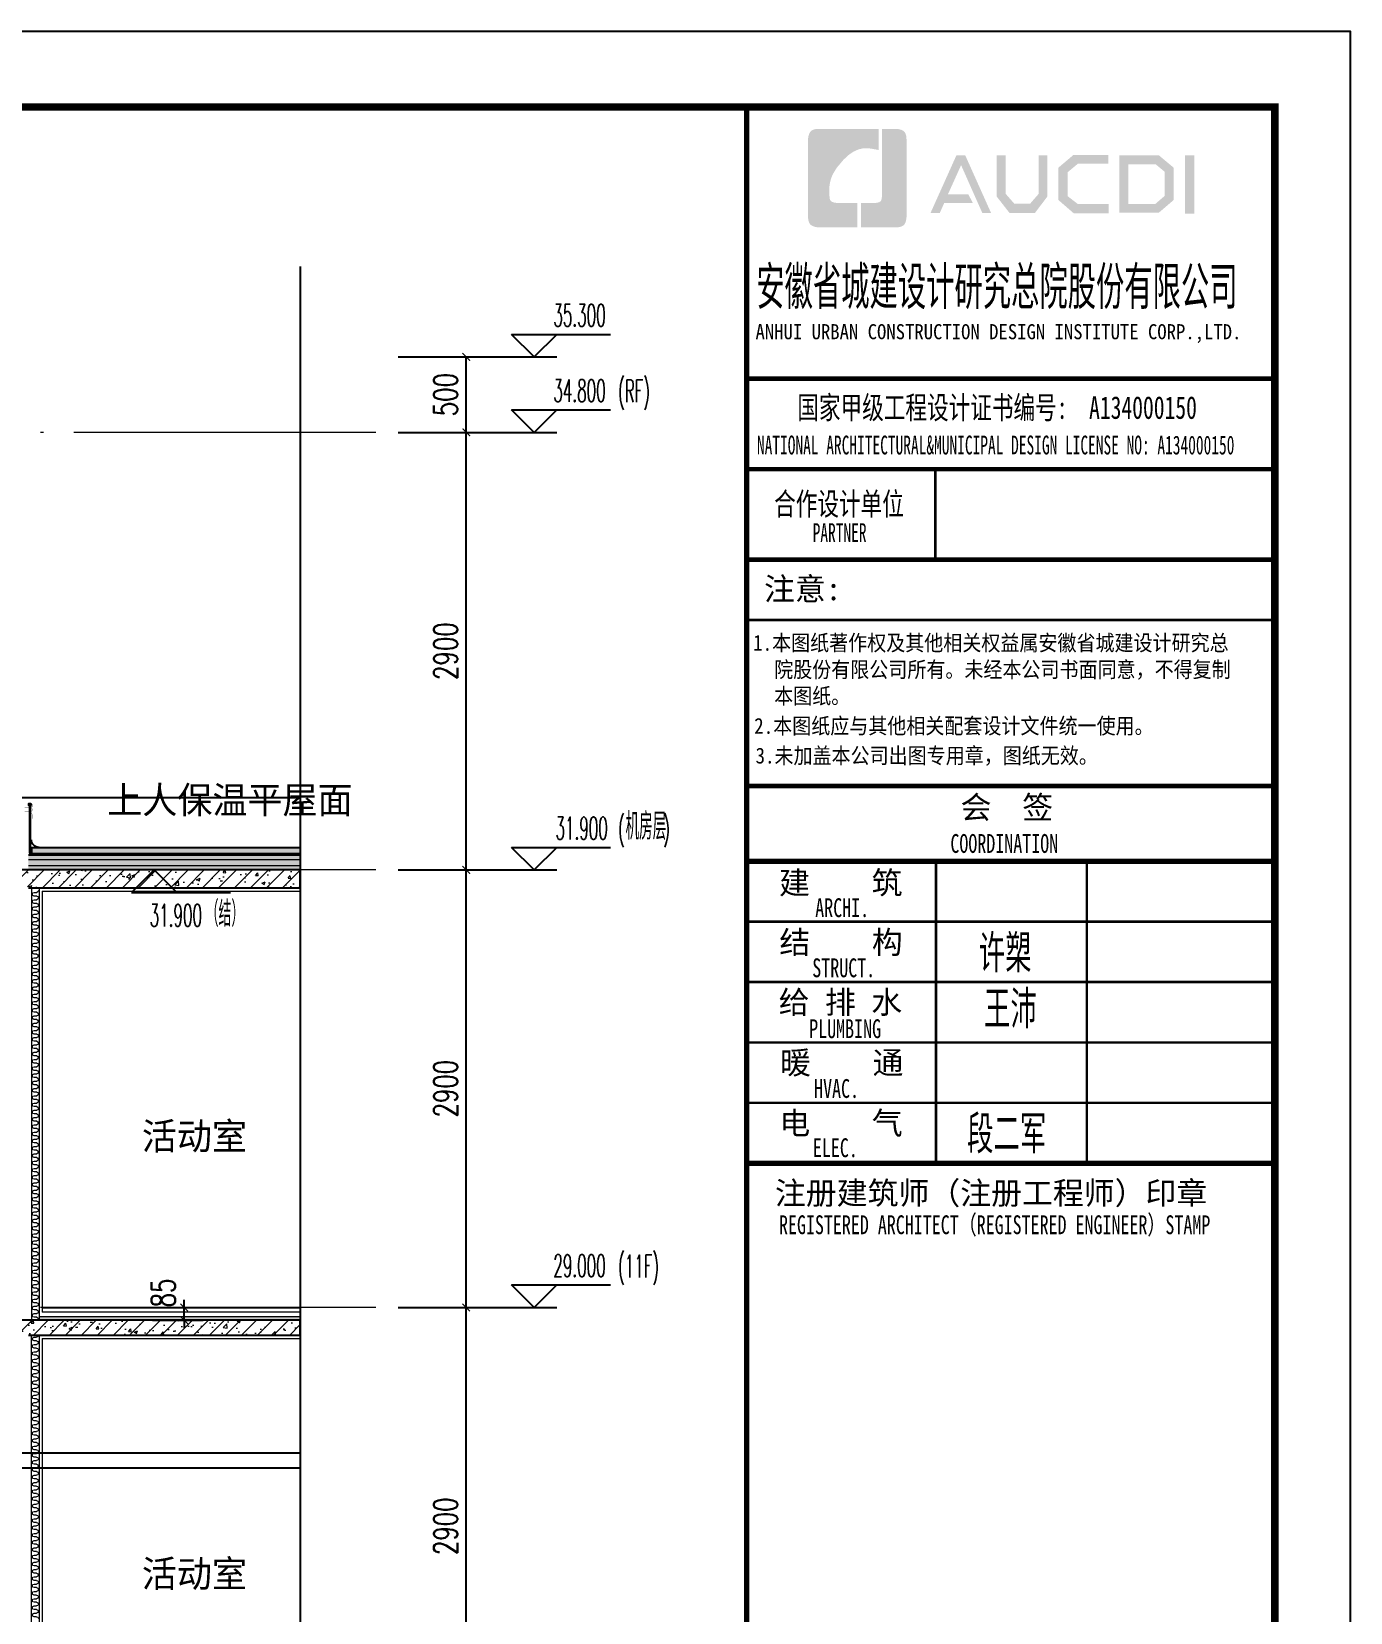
# Model space of a CAD drawing. Extents: x -668857 to 143095, y -247466 to 228182.
# Drawn here: x 69938 to 78674, y 215756 to 226233 of the extents above; entities that cross this region are included whole.
import ezdxf
from ezdxf.xclip import XClip

# ---------------------------------------------------------------- set-up
doc = ezdxf.new("R2010")
doc.units = 0
doc.header["$LTSCALE"] = 1000
doc.header["$XCLIPFRAME"] = 2
doc.linetypes.add('DASH', pattern=[0.35, 0.25, -0.1])
doc.linetypes.add('DOTE', pattern=[2.42, 2, -0.2, 0.02, -0.2])
doc.layers.get('0').update_dxf_attribs({"linetype": 'CONTINUOUS'})
doc.layers.get('DEFPOINTS').update_dxf_attribs({"linetype": 'CONTINUOUS'})
for name, color, linetype in [('-TK', 7, 'CONTINUOUS'), ('3-屋面构造层', 157, 'CONTINUOUS'), ('DIM_ELEV', 3, 'CONTINUOUS'), ('DIM_SYMB', 3, 'CONTINUOUS'), ('PUB_DIM', 3, 'CONTINUOUS'), ('PUB_TEXT', 2, 'CONTINUOUS'), ('SURFACE', 6, 'CONTINUOUS'), ('WALL', 5, 'CONTINUOUS'), ('图签文字', 4, 'CONTINUOUS'), ('看线', 251, 'CONTINUOUS'), ('立面-看线', 251, 'CONTINUOUS')]:
    doc.layers.add(name, color=color, linetype=linetype)
for name, color, linetype, lineweight in [('DOTE', 19, 'DOTE', 9), ('PUB_HATCH', 8, 'CONTINUOUS', 9), ('内粉刷', 37, 'CONTINUOUS', 9), ('图框', 9, 'CONTINUOUS', 18), ('填充', 251, 'CONTINUOUS', 5)]:
    doc.layers.add(name, color=color, linetype=linetype, lineweight=lineweight)
doc.styles.add('_TCH_DIM', font='SIMPLEX.shx', dxfattribs={"width": 0.7, "bigfont": 'GBCBIG.shx'})
doc.styles.add('_TCH_DIM_T3', font='SIMPLEX', dxfattribs={"width": 0.705882, "bigfont": 'GBCBIG'})
doc.styles.add('HT', font='simhei.ttf')
doc.styles.add('建筑图签-1', font='simhei.ttf', dxfattribs={"width": 0.7})
doc.styles.add('建筑图签-2', font='TXT.shx', dxfattribs={"width": 0.5, "bigfont": 'HZTXT.shx'})
doc.dimstyles.new('_TCH_ARCH&&50', dxfattribs={"dimtxt": 157.5, "dimasz": 50, "dimexe": 125, "dimexo": 150, "dimgap": 58.75, "dimtad": 1, "dimdec": 0, "dimzin": 0, "dimdsep": 46, "dimtxsty": '_TCH_DIM_T3', "dimblk": 'ARCHTICK', "dimcen": 0.09, "dimclrt": 7, "dimazin": 0, "dimtfac": 1, "dimtdec": 0, "dimtix": 1, "dimtmove": 2, "dimatfit": 3, "dimldrblk": 'ARCHTICK', "dimfxl": 0, "dimtolj": 1, "dimtzin": 0, "dimarcsym": 0})

# ---------------------------------------------------------------- blocks, each defined once
blk = doc.blocks.new('院标1')
h = blk.add_hatch(color=150)
h.dxf.hatch_style = 1
edge = h.paths.add_edge_path()
edge.add_spline(control_points=[(116373, 648379), (116379, 648379), (116382, 648379), (116391, 648379), (116391, 648379), (116391, 648379), (116616, 648379), (116616, 648379), (116616, 648379), (116616, 648379), (116616, 648054), (116616, 648054), (116616, 648054), (116616, 648054), (116108, 648054), (116108, 648054), (116108, 648054), (116028, 648054), (115963, 648111), (115963, 648199), (115963, 648199), (115963, 648199), (115963, 649215), (115963, 649215), (115963, 649215), (115963, 649295), (116018, 649360), (116108, 649360), (116108, 649360), (116108, 649360), (116897, 649360), (116897, 649360), (116897, 649360), (116897, 649360), (116897, 649080), (116897, 649080), (116897, 649080), (116897, 649080), (116566, 649140), (116356, 648859), (116356, 648859), (116245, 648719), (116240, 648545), (116247, 648466), (116247, 648466), (116254, 648386), (116247, 648466), (116247, 648466), (116247, 648466), (116247, 648466), (116258, 648374), (116373, 648379)], knot_values=[0, 0, 0, 0, 0.071429, 0.071429, 0.071429, 0.107143, 0.142857, 0.142857, 0.142857, 0.178571, 0.214286, 0.214286, 0.214286, 0.25, 0.285714, 0.285714, 0.285714, 0.321429, 0.357143, 0.357143, 0.357143, 0.392857, 0.428571, 0.428571, 0.428571, 0.464286, 0.5, 0.5, 0.5, 0.535714, 0.571429, 0.571429, 0.571429, 0.607143, 0.642857, 0.642857, 0.642857, 0.678571, 0.714286, 0.714286, 0.714286, 0.75, 0.785714, 0.785714, 0.785714, 0.821429, 0.857143, 0.857143, 0.857143, 0.928571, 1, 1, 1, 1], degree=3, periodic=0)
h = blk.add_hatch(color=150)
h.dxf.hatch_style = 1
edge = h.paths.add_edge_path()
edge.add_spline(control_points=[(117268, 649215), (117268, 649215), (117268, 648199), (117268, 648199), (117268, 648199), (117268, 648114), (117212, 648054), (117123, 648054), (117123, 648054), (117123, 648054), (116663, 648054), (116663, 648054), (116663, 648054), (116663, 648054), (116663, 648379), (116663, 648379), (116663, 648379), (116663, 648379), (116865, 648379), (116865, 648379), (116865, 648379), (116907, 648379), (116941, 648413), (116941, 648455), (116941, 648455), (116941, 648455), (116941, 649360), (116941, 649360), (116941, 649360), (116941, 649360), (117123, 649360), (117123, 649360), (117123, 649360), (117204, 649360), (117268, 649306), (117268, 649215)], knot_values=[0, 0, 0, 0, 0.1, 0.1, 0.1, 0.15, 0.2, 0.2, 0.2, 0.25, 0.3, 0.3, 0.3, 0.35, 0.4, 0.4, 0.4, 0.45, 0.5, 0.5, 0.5, 0.55, 0.6, 0.6, 0.6, 0.65, 0.7, 0.7, 0.7, 0.75, 0.8, 0.8, 0.8, 0.9, 1, 1, 1, 1], degree=3, periodic=0)
blk = doc.blocks.new('A1')
at = {"layer": '图框'}
h = blk.add_hatch(color=256, dxfattribs=at)
h.paths.add_polyline_path([(81908, 57758), (82034, 57758), (82034, 56988), (81908, 56988)])
h.paths.add_polyline_path([(81156, 57642), (81156, 57116), (81516, 57116), (81640, 57223), (81640, 57541), (81520, 57642)], flags=16)
h.paths.add_polyline_path([(81038, 57760), (81038, 56998), (81560, 56998), (81759, 57168), (81759, 57596), (81563, 57760)])
h.paths.add_polyline_path([(80895, 57764), (80895, 57648), (80488, 57648), (80355, 57537), (80355, 57218), (80488, 57115), (80897, 57115), (80897, 56993), (80433, 56993), (80231, 57168), (80231, 57596), (80429, 57764)])
h.paths.add_polyline_path([(79412, 57762), (79532, 57762), (79532, 57251), (79646, 57120), (79857, 57120), (79971, 57251), (79971, 57762), (80085, 57762), (80085, 57214), (79921, 56997), (79583, 56997), (79412, 57216)])
h.paths.add_polyline_path([(78880, 57760), (78997, 57760), (79339, 56996), (79223, 56996), (78942, 57630), (78767, 57242), (79038, 57242), (79099, 57127), (78718, 57127), (78659, 56994), (78536, 56994)])
blk.add_lwpolyline([(0, 59400), (0, 0), (84100, 0), (84100, 59400)], close=True)
at = {"const_width": 100}
blk.add_lwpolyline([(2500, 58400), (2500, 1000), (83100, 1000), (83100, 58400)], close=True, dxfattribs=at)
at = {"layer": '图框'}
for p, q in [((76100, 54800), (83100, 54800)), ((76100, 54800), (83100, 54800)), ((76100, 53600), (83100, 53600))]:
    blk.add_line(p, q, dxfattribs=at)
for points, const_width in [([(76100, 1000), (76100, 58400)], 70), ([(76100, 54800), (83100, 54800)], 60), ([(76100, 53600), (83100, 53600)], 60), ([(76100, 53600), (83100, 53600)], 60), ([(78600, 53600), (78600, 52400)], 35), ([(76100, 52400), (83100, 52400)], 60), ([(76100, 52400), (83100, 52400)], 60), ([(76100, 51599), (83100, 51599)], 35), ([(76108, 49400), (83108, 49400)], 60), ([(76108, 48400), (83108, 48400)], 70), ([(76108, 48400), (83108, 48400)], 70), ([(78608, 48400), (78608, 44400)], 35), ([(80608, 48400), (80608, 44400)], 35), ([(76108, 47600), (83108, 47600)], 35), ([(76108, 46800), (83108, 46800)], 35), ([(76108, 46000), (83108, 46000)], 35), ([(76108, 45200), (83108, 45200)], 35), ([(76108, 44400), (83108, 44400)], 70)]:
    blk.add_lwpolyline(points, dxfattribs=dict(at, const_width=const_width))
blk.add_blockref('院标1', (-39049, -591249))
for s, height, style, width, p in [('ANHUI URBAN CONSTRUCTION DESIGN INSTITUTE CORP.,LTD.', 200, '建筑图签-1', 0.91, (76218, 55322)), ('NATIONAL ARCHITECTURAL&MUNICIPAL DESIGN LICENSE NO: A134000150', 250, '建筑图签-1', 0.6, (76237, 53795)), ('PARTNER', 250, '建筑图签-1', 0.6, (76975, 52634)), ('1.本图纸著作权及其他相关权益属安徽省城建设计研究总', 210, 'HT', 0.88, (76186, 51193)), ('院股份有限公司所有。未经本公司书面同意，不得复制', 210, 'HT', 0.88, (76465, 50839)), ('本图纸。', 210, 'HT', 0.88, (76465, 50489)), (' 2.本图纸应与其他相关配套设计文件统一使用。 ', 210, 'HT', 0.88, (76075, 50092)), ('3.未加盖本公司出图专用章，图纸无效。', 210, 'HT', 0.88, (76218, 49698)), ('COORDINATION', 250, '建筑图签-1', 0.7, (78800, 48513)), ('ARCHI.', 250, '建筑图签-1', 0.7, (77009, 47662)), ('STRUCT.', 250, '建筑图签-1', 0.7, (76970, 46865)), ('PLUMBING', 250, '建筑图签-1', 0.7, (76929, 46058)), ('HVAC.', 250, '建筑图签-1', 0.7, (76994, 45265)), ('ELEC.', 250, '建筑图签-1', 0.7, (76978, 44480)), ('REGISTERED ARCHITECT（REGISTERED ENGINEER）STAMP', 250, '建筑图签-1', 0.7, (76529, 43459))]:
    blk.add_text(s, height=height, dxfattribs=dict(at, style=style, width=width)).set_placement(p)
at = {"layer": '图签文字', "color": 7, "style": '建筑图签-1'}
for s, height, width, p in [('安徽省城建设计研究总院股份有限公司', 500, 0.55, (76228, 55777)), ('国家甲级工程设计证书编号:  A134000150', 300, 0.7, (76772, 54267)), ('合作设计单位', 300, 0.7, (76465, 52990))]:
    blk.add_text(s, height=height, dxfattribs=dict(at, width=width)).set_placement(p)
for s, p in [('注意:', (76331, 51863)), ('会  签', (78935, 48968)), ('建    筑', (76530, 47967)), ('结    构', (76534, 47179)), ('给 排 水', (76525, 46385)), ('暖    通', (76543, 45582)), ('电    气', (76533, 44782)), ('注册建筑师（注册工程师）印章', (76475, 43854))]:
    blk.add_text(s, height=300, dxfattribs=at).set_placement(p)
at = {"layer": '图签文字', "color": 1, "style": '建筑图签-2', "width": 0.7}
for s, p in [('许槊', (79175, 46928)), ('王沛', (79246, 46187)), ('段二军', (79021, 44532))]:
    blk.add_text(s, height=500, dxfattribs=at).set_placement(p)
blk = doc.blocks.new('$LinePat$保温层')
at = {"color": 0}
for p, q in [((24, -24), (24, -56)), ((72, -56), (72, -24))]:
    blk.add_line(p, q, dxfattribs=at)
for centre, start, end in [((96, -24), 90, 180), ((0, -24), 0, 90), ((48, -56), 180, 0)]:
    blk.add_arc(centre, 24, start, end, dxfattribs=at)
blk = doc.blocks.new('FGHFG4334GDFGDFFGGGGGGDFG4G')
at = {"layer": 'SURFACE', "const_width": 2.25}
for points in [[(47, 0), (0, 0)], [(47, -28), (0, -28)]]:
    blk.add_lwpolyline(points, dxfattribs=at)
at = {"layer": 'SURFACE', "const_width": 1.5}
blk.add_lwpolyline([(47, 17, -1), (47, 5), (47, -7, -1), (47, -19), (47, -37), (53, -48), (53, -73)], format="xyb", dxfattribs=at)
blk = doc.blocks.new('FGDGDGD')
at = {"layer": '3-屋面构造层'}
h = blk.add_hatch(dxfattribs=at)
h.set_pattern_fill('隔热材料01', color=256, scale=7.692308, style=0)
h.set_pattern_definition([(270, (9.5186, 433.228), (3.846153863, -7e-16), [0.385980771, -3.460173092]), (270, (6.637, 433.228), (3.846153863, -7e-16), [0.385980771, -3.460173092]), (90, (8.5996, 430.618), (-3.846153863, 2e-16), [0.385980771, -3.460173092]), (90, (7.556, 430.618), (-3.846153863, 2e-16), [0.385980771, -3.460173092]), (180, (10.002, 430), (-5e-16, -3.846153863), [3.848019248, 0.001865385]), (135, (8.9282, 430.193), (2e-16, 3.846144175), [0.328307694, -5.110980792]), (116.56505, (12.5422, 430.4251), (8.6793e-06, 3.8461487416), [0.215769232, -8.384500037]), (116.56505, (8.696, 430.4251), (8.6793e-06, 3.8461487416), [0.215769232, -8.384500037]), (153.43495, (13.1603, 430), (-8.679e-06, 3.846148742), [0.431538463, -8.168730805]), (153.43495, (9.3142, 430), (-8.679e-06, 3.846148742), [0.431538463, -8.168730805]), (63.43495, (12.4457, 431.0041), (-8.6793e-06, 3.8461487416), [2.054923086, -6.545346183]), (63.43495, (8.5996, 431.0041), (-8.6793e-06, 3.8461487416), [2.054923086, -6.545346183]), (116.56505, (13.3647, 433.228), (8.6793e-06, 3.8461487416), [0.215769232, -8.384500037]), (116.56505, (9.5186, 433.228), (8.6793e-06, 3.8461487416), [0.215769232, -8.384500037]), (135, (9.422, 433.421), (2e-16, 3.846144175), [0.328307694, -5.110980792]), (153.43495, (13.036, 433.6532), (-8.679e-06, 3.846148742), [0.431538463, -8.168730805]), (153.43495, (9.19, 433.6532), (-8.679e-06, 3.846148742), [0.431538463, -8.168730805]), (45, (6.7336, 433.421), (2e-16, 3.846144175), [0.328307694, -5.110980792]), (63.43495, (10.4833, 433.228), (-8.6793e-06, 3.8461487416), [0.215769232, -8.384500037]), (63.43495, (6.6371, 433.228), (-8.6793e-06, 3.8461487416), [0.215769232, -8.384500037]), (26.56505, (10.812, 433.6532), (8.679e-06, 3.846148742), [0.431538463, -8.168730805]), (26.56505, (6.9658, 433.6532), (8.679e-06, 3.846148742), [0.431538463, -8.168730805]), (116.56505, (11.4023, 431.0041), (8.6793e-06, 3.8461487416), [2.054923086, -6.545346183]), (116.56505, (7.5561, 431.0041), (8.6793e-06, 3.8461487416), [2.054923086, -6.545346183]), (45, (7.2275, 430.193), (2e-16, 3.846144175), [0.328307694, -5.110980792]), (63.43495, (11.3058, 430.4251), (-8.6793e-06, 3.8461487416), [0.215769232, -8.384500037]), (63.43495, (7.4596, 430.4251), (-8.6793e-06, 3.8461487416), [0.215769232, -8.384500037]), (26.56505, (10.6877, 430), (8.679e-06, 3.846148742), [0.431538463, -8.168730805]), (26.56505, (6.8415, 430), (8.679e-06, 3.846148742), [0.431538463, -8.168730805])])
edge = h.paths.add_edge_path()
edge.add_arc((682181, 585366), 9.23, 450, 540, ccw=False)
edge.add_line((682181, 585375), (682192, 585375))
edge.add_line((682192, 585375), (682192, 585366))
edge.add_line((682192, 585366), (682172, 585366))
h = blk.add_hatch(dxfattribs=at)
h.set_pattern_fill('混凝土', color=256, scale=5, angle=-1.1458, style=0)
h.set_pattern_definition([(48.854237, (-82751.966, -43707.863), (35.7930991, -3.8540962), [3.75, -41.25]), (353.854237, (-82751.966, -43707.863), (-6.1841378, 37.7408106), [3, -33]), (99.305637, (-82748.983, -43708.185), (29.6089874, 33.886691), [3.1870095, -35.0571056]), (45.038437, (-82751.766, -43697.865), (53.1858973, -9.3413237), [5.625, -61.875]), (95.489837, (-82747.334, -43698.644), (47.6977146, 47.7616795), [4.7805144, -52.58565]), (350.038437, (-82751.766, -43697.865), (47.6976773, 47.7617167), [4.5, -49.5]), (19.854237, (-82746.817, -43700.465), (29.4368469, -20.7237073), [3.75, -41.25]), (324.854237, (-82746.817, -43700.465), (12.8883392, 36.0069862), [3, -33]), (70.305637, (-82744.364, -43702.192), (42.3251977, 15.2832459), [3.1870095, -35.0571056]), (36.3542372, (-82751.966, -43707.863), (0.9406985, 16.62920733), [0, -32.6, 0, -33.5, 0, -33.125]), (6.3542372, (-82751.966, -43707.863), (13.54517982, 19.45362572), [0, -19.1, 0, -31.85, 0, -12.625]), (326.3542372, (-82763.114, -43707.64), (26.66323482, -1.66123381), [0, -12.5, 0, -39, 0, -51.75]), (316.3542372, (-82768.113, -43707.54), (29.2535633, 4.4211788), [0, -16.25, 0, -25.9, 0, -36.75])])
h.paths.add_polyline_path([(674875, 585046), (674875, 585086), (682172, 585086), (682172, 585046)])
h = blk.add_hatch(dxfattribs=at)
h.set_pattern_fill('隔热材料03', color=256, scale=12.5, style=0)
h.set_pattern_definition([(113.578, (-500407.8114, 374696.8656), (-0.0086926214, 6.2699620763), [1.075, -0.5693125, 2.8375, -0.5693125, 1.075, -0.6825]), (66.42, (-500406.1744, 374696.8656), (2.727787851, 6.0425e-05), [1.075, -0.5693125, 2.840375, -0.5693125, 1.075, -0.6825]), (180, (-500406.1744, 374696.8656), (0, 6.25), [1.636625, -1.0910625]), (180, (-500407.538, 374702.4906), (0, 6.25), [1.636625, -1.0910625]), (90, (-500405.7427, 374697.8548), (2.72775, 2e-16), [0.52175, -5.72825]), (90, (-500407.1066, 374700.9798), (2.72775, 2e-16), [0.52175, -5.72825]), (90, (-500408.2427, 374697.8548), (2.72775, 2e-16), [0.52175, -5.72825]), (90, (-500409.6066, 374700.9798), (2.72775, 2e-16), [0.52175, -5.72825])])
edge = h.paths.add_edge_path()
edge.add_line((682178, 585086), (682178, 585050))
edge.add_arc((682172, 585050), 6.25, 270, 360, ccw=False)
edge.add_line((682172, 585044), (682172, 585086))
edge.add_line((682172, 585086), (682178, 585086))
h = blk.add_hatch(dxfattribs=at)
h.set_pattern_fill('焦渣矿渣', color=256, scale=4, angle=-1.1458, style=0)
h.set_pattern_definition([(358.8542372, (-82751.966, -43697.863), (8.27546507, 13.69326162), [1.6, -14.4]), (298.8542372, (-82751.966, -43697.863), (15.99644496, -0.32013217), [1.6, -14.4]), (238.8542372, (-82750.366, -43697.895), (7.72097989, -14.0133938), [1.6, -14.4]), (268.8542372, (-82745.567, -43697.991), (15.83683295, -8.3183365), [2.4, -11.456]), (268.8542372, (-82743.967, -43698.023), (15.83683295, -8.3183365), [2.4, -11.456]), (268.8542372, (-82742.368, -43698.055), (15.83683295, -8.3183365), [2.4, -11.456])])
h.paths.add_polyline_path([(674875, 585006), (674875, 585036), (682192, 585036), (682192, 585006)])
h = blk.add_hatch(dxfattribs=at)
h.set_pattern_fill('加气混凝土', color=256, scale=5, style=0)
h.set_pattern_definition([(0, (-82734.266, -43726.163), (30, 60), [0, -60]), (0, (-82769.366, -43734.263), (30, 60), [0, -60]), (0, (-82749.866, -43734.863), (30, 60), [0, -60]), (0, (-82728.566, -43717.163), (30, 60), [0, -60]), (0, (-82753.466, -43737.863), (30, 60), [0, -60]), (0, (-82722.566, -43679.363), (30, 60), [0, -60]), (0, (-82740.866, -43684.163), (30, 60), [0, -60]), (0, (-82731.266, -43691.663), (30, 60), [0, -60]), (0, (-82780.166, -43692.863), (30, 60), [0, -60]), (0, (-82750.766, -43695.563), (30, 60), [0, -60]), (0, (-82762.166, -43710.863), (30, 60), [0, -60]), (0, (-82761.566, -43733.363), (30, 60), [0, -60]), (0, (-82739.066, -43735.763), (30, 60), [0, -60]), (0, (-82722.566, -43709.363), (30, 60), [0, -60]), (0, (-82778.666, -43718.663), (30, 60), [0, -60]), (0, (-82773.566, -43708.463), (30, 60), [0, -60]), (0, (-82750.166, -43712.663), (30, 60), [0, -60]), (0, (-82758.566, -43721.363), (30, 60), [0, -60]), (0, (-82763.366, -43701.563), (30, 60), [0, -60]), (0, (-82755.866, -43679.063), (30, 60), [0, -60]), (0, (-82776.266, -43731.263), (30, 60), [0, -60]), (0, (-82743.266, -43691.363), (30, 60), [0, -60]), (0, (-82771.166, -43690.463), (30, 60), [0, -60]), (0, (-82775.966, -43682.663), (30, 60), [0, -60]), (130.601294, (-82726.2516, -43698.149), (-149.999998343, 180.000000787), [2.6341554, -1103.7111]), (18.4349488, (-82730.537, -43697.006), (149.99999945, 59.99999956), [2.710524, -376.76279]), (90, (-82730.537, -43699.578), (30, 60), [2.5714284, -117.428565]), (161.565051, (-82727.966, -43700.435), (-150.000000755, 59.99999553), [2.710524, -376.76279]), (53.1301023, (-82727.966, -43700.435), (30.00000006, 59.99999997), [2.857143, -297.14285]), (135, (-82725.68, -43731.006), (-30.00000363, 59.99999594), [2.424366, -167.28126]), (45, (-82729.109, -43731.006), (29.9999998, 59.99999976), [2.424366, -167.28126]), (135, (-82727.394, -43732.72), (-30.00000363, 59.99999594), [2.424366, -167.28126]), (45, (-82727.394, -43732.72), (29.9999998, 59.99999976), [2.424366, -167.28126]), (116.565051, (-82754.537, -43690.72), (-5.2e-06, 119.9999967), [3.1943826, -63.88765]), (180, (-82755.966, -43687.863), (-30, 60), [3.4285716, -56.571425]), (63.434949, (-82760.823, -43690.72), (3e-07, 119.9999994), [3.1943826, -63.88765]), (116.565051, (-82759.394, -43693.58), (-5.2e-06, 119.9999967), [3.1943826, -63.88765]), (0, (-82759.394, -43693.58), (30, 60), [3.4285716, -56.571425]), (63.434949, (-82755.966, -43693.58), (3e-07, 119.9999994), [3.1943826, -63.88765]), (107.102728, (-82731.9658, -43711.0063), (-89.999996559, 300.000000484), [3.8861346, -1628.29025]), (143.972626, (-82733.1087, -43707.292), (-569.999992774, 419.999999525), [3.8861346, -812.202]), (180, (-82736.25, -43705.006), (-30, 60), [3.7142856, -56.28571]), (36.0273733, (-82743.1087, -43707.292), (569.999995788, 419.999995472), [3.8861346, -812.202]), (71.5650511, (-82744.252, -43710.721), (90.00000046, 299.99999948), [3.6140316, -375.85928]), (107.102728, (-82743.1087, -43714.4348), (-89.999996559, 300.000000484), [3.8861346, -1628.29025]), (143.972626, (-82739.966, -43716.7206), (-569.999992774, 419.999999525), [3.8861346, -812.202]), (0, (-82739.966, -43716.72), (30, 60), [3.7142856, -56.28571]), (36.0273733, (-82736.2516, -43716.7206), (569.999995788, 419.999995472), [3.8861346, -812.202]), (71.5650511, (-82733.109, -43714.435), (90.00000046, 299.99999948), [3.6140316, -375.85928]), (150.255118, (-82731.3944, -43683.006), (-90.000000213, 59.999999257), [2.303502, -481.43196]), (90, (-82733.394, -43684.15), (30, 60), [2.2857144, -117.714275]), (29.7448813, (-82733.3944, -43684.149), (90.000000053, 59.99999972), [2.303502, -481.43196]), (116.565051, (-82745.394, -43725.58), (-5.2e-06, 119.9999967), [3.1943826, -63.88765]), (168.690067, (-82746.823, -43722.7206), (-270.0000002, 59.999998494), [2.9137254, -608.96855]), (41.1859251, (-82751.9658, -43724.149), (749.999995456, 659.999994229), [3.0371844, -1272.5802]), (90, (-82751.966, -43727.006), (30, 60), [2.857143, -117.14285]), (138.814074, (-82749.68, -43729.0063), (-749.999986669, 660.000004204), [3.0371844, -1272.5802]), (16.6992442, (-82749.68, -43729.0063), (989.999992552, 299.999996858), [2.982945, -1249.85375]), (60.9453959, (-82746.823, -43728.149), (29.99999992, 59.999999469), [2.9416086, -1232.53395]), (109.983106, (-82770.5373, -43700.4348), (-150.000000565, 419.9999988885), [3.3442002, -1401.21975]), (155.556045, (-82771.68, -43697.292), (-390.0000014866, 179.99999626), [3.4522986, -1446.51315]), (24.4439547, (-82777.9658, -43697.292), (390.0000001945, 179.999999134), [3.4522986, -1446.51315]), (70.0168934, (-82779.1087, -43700.4348), (150.000000452, 419.999998958), [3.3442002, -1401.21975]), (109.983106, (-82777.9658, -43703.5777), (-150.000000565, 419.9999988885), [3.3442002, -1401.21975]), (160.016893, (-82774.823, -43704.7206), (-150.000000088, 59.999997267), [3.3442002, -698.93775]), (19.9831065, (-82774.823, -43704.7206), (149.999999176, 59.999999905), [3.3442002, -698.93775]), (70.0168934, (-82771.68, -43703.5777), (150.000000452, 419.999998958), [3.3442002, -1401.21975]), (122.005383, (-82748.2516, -43705.8634), (-30.000004026, 59.999996937), [2.6954232, -563.3434]), (18.4349488, (-82752.252, -43704.435), (149.99999945, 59.99999956), [2.710524, -376.76279]), (90, (-82752.252, -43707.006), (30, 60), [2.5714284, -117.428565]), (161.565051, (-82749.68, -43707.863), (-150.000000755, 59.99999553), [2.710524, -376.76279]), (54.4623222, (-82749.68, -43707.8634), (209.999999696, 299.99999955), [2.457807, -1029.82115]), (116.565051, (-82765.68, -43720.435), (-5.2e-06, 119.9999967), [3.1943826, -63.88765]), (180, (-82767.11, -43717.58), (-30, 60), [3.142857, -56.85714]), (59.0362434, (-82771.966, -43720.435), (30.000000098, 59.99999971), [3.3319728, -696.3822]), (120.963756, (-82770.2516, -43723.292), (-30.0000041, 59.999997245), [3.3319728, -696.3822]), (0, (-82770.25, -43723.29), (30, 60), [3.142857, -56.85714]), (63.434949, (-82767.11, -43723.29), (3e-07, 119.9999994), [3.1943826, -63.88765])])
h.paths.add_polyline_path([(682192, 584936), (674875, 584936), (674875, 584966), (682192, 584966)])
at = {"layer": '立面-看线'}
h = blk.add_hatch(dxfattribs=at)
h.set_pattern_fill('HONEY', color=256, scale=7)
h.set_pattern_definition([(0, (-799653.24, -415240.13), (16.66875, 9.623705), [11.1125, -22.225]), (120, (-799653.24, -415240.13), (-16.66874801, 9.62370845), [11.1125, -22.225]), (60, (-799653.24, -415240.13), (1.99e-06, 19.24741345), [-22.225, 11.1125])])
h.paths.add_polyline_path([(682192, 584966), (674875, 584966), (674875, 585006), (682192, 585006)])
at = {"layer": '3-屋面构造层'}
for p, q in [((682178, 585086), (674875, 585086)), ((682172, 585086), (682172, 585044)), ((682172, 585046), (674875, 585046)), ((682192, 585036), (674875, 585036))]:
    blk.add_line(p, q, dxfattribs=at)
at = {"layer": '3-屋面构造层', "color": 251, "linetype": 'DASH', "ltscale": 0.05, "const_width": 2.5}
for points in [[(682057, 585043), (682172, 585043, 0.414214), (682179, 585050), (682179, 585366)], [(682057, 585039), (682172, 585039, 0.414214), (682183, 585050), (682183, 585366)]]:
    blk.add_lwpolyline(points, format="xyb", dxfattribs=at)
at = {"layer": '3-屋面构造层', "color": 251}
for points in [[(682057, 585041), (682172, 585041, 0.414214), (682180, 585050), (682180, 585366)], [(682057, 585044), (682172, 585044, 0.414214), (682178, 585050), (682178, 585366)], [(682057, 585040), (682172, 585040, 0.414214), (682182, 585050), (682182, 585366), (682184, 585366), (682184, 585050, -0.414214), (682172, 585038), (682057, 585038)]]:
    blk.add_lwpolyline(points, format="xyb", dxfattribs=at)
at = {"layer": '3-屋面构造层', "ltscale": 0.8}
blk.add_lwpolyline([(682172, 585366, -0.414214), (682181, 585375), (682192, 585375), (682192, 585366), (682172, 585366)], format="xyb", dxfattribs=at)
at = {"layer": '3-屋面构造层', "color": 251, "linetype": 'DASH', "ltscale": 0.05, "const_width": 2.5}
for points in [[(682043, 585039), (674875, 585039)], [(682057, 585043), (682043, 585039)]]:
    blk.add_lwpolyline(points, dxfattribs=at)
at = {"layer": '3-屋面构造层', "color": 251}
for points in [[(682043, 585040), (674875, 585040)], [(674875, 585038), (682043, 585038)], [(682056, 585044), (682042, 585040)], [(682043, 585038), (682057, 585042)]]:
    blk.add_lwpolyline(points, dxfattribs=at)
at = {"layer": '3-屋面构造层'}
blk.add_arc((682122, 585136), 50, 270, 360, dxfattribs=at)
at = {"layer": 'PUB_HATCH', "color": 215}
for p, q in [((682192, 585006), (674875, 585006)), ((682192, 584966), (674875, 584966))]:
    blk.add_line(p, q, dxfattribs=at)
at = {"layer": '3-屋面构造层', "color": 1, "xscale": -1}
blk.add_blockref('FGHFG4334GDFGDFFGGGGGGDFG4G', (682218, 585349), dxfattribs=at)
blk = doc.blocks.new('BFGBFBCBVFB')
at = {"layer": 'PUB_HATCH'}
h = blk.add_hatch(dxfattribs=at)
h.set_pattern_fill('钢筋混凝土', color=256, scale=30, style=0)
h.set_pattern_definition([(45, (0, 0), (-53.0330086, 53.0330086), []), (50, (0, 0), (215.178055, -18.82564), [22.5, -247.5]), (355, (0, 0), (-41.6254, 225.65764), [18, -198]), (100.4514, (17.93, -1.57), (173.552815, 206.831863), [19.122057, -210.342634]), (46.1842, (0, 60), (320.172315, -49.655704), [33.75, -371.25]), (96.6356, (26.68, 55.86), (280.39881, 292.23536), [28.68309, -315.5139]), (351.1842, (0, 60), (280.39858, 292.23558), [27, -297]), (21, (30, 45), (179.072116, -120.785667), [22.5, -247.5]), (326, (30, 45), (72.9946, 217.545014), [18, -198]), (71.4514, (44.92, 34.93), (252.06679, 96.75915), [19.122057, -210.342634]), (37.5, (0, 0), (3.6479566, 99.868156), [0, -195.6, 0, -201, 0, -198.75]), (7.5, (0, 0), (78.920861, 118.323514), [0, -114.6, 0, -191.1, 0, -75.75]), (327.5, (-66.9, 0), (160.146731, -6.7664615), [0, -75, 0, -234, 0, -310.5]), (317.5, (-96.9, 0), (174.95585, 30.031495), [0, -97.5, 0, -155.4, 0, -220.5])])
h.paths.add_polyline_path([(898272, 25995), (896272, 25995), (896472, 25895), (898272, 25895)])
at = {"layer": '立面-看线'}
h = blk.add_hatch(dxfattribs=at)
h.set_pattern_fill('HONEY', color=256, scale=7)
h.set_pattern_definition([(0, (93631.251, -359366.987), (16.66875, 9.623705), [11.1125, -22.225]), (120, (93631.251, -359366.987), (-16.66874801, 9.62370845), [11.1125, -22.225]), (60, (93631.251, -359366.987), (1.99e-06, 19.24741345), [-22.225, 11.1125])])
h.paths.add_polyline_path([(896543, 26020), (896543, 25995), (898272, 25995), (898272, 26020)])
at = {"layer": 'PUB_HATCH', "color": 215}
blk.add_line((896543, 26020), (898272, 26020), dxfattribs=at)
at = {"layer": 'WALL'}
for p, q in [((898272, 25995), (896272, 25995)), ((898272, 25895), (898272, 25995)), ((898272, 25895), (896472, 25895))]:
    blk.add_line(p, q, dxfattribs=at)
at = {"layer": '内粉刷'}
for p, q in [((896493, 23095), (896493, 25895)), ((896543, 25895), (896543, 23095)), ((896563, 25875), (898272, 25875))]:
    blk.add_line(p, q, dxfattribs=at)
for points in [[(898272, 26050), (896563, 26050)], [(896563, 25875), (896563, 23150)]]:
    blk.add_lwpolyline(points, dxfattribs=at)
at = {"layer": '看线', "color": 32}
blk.add_line((896563, 26080), (898272, 26080), dxfattribs=at)
at = {"layer": '填充', "color": 252, "xscale": -0.5013020832264923, "yscale": 0.499999999874268, "zscale": 0.4999999998742679, "rotation": 269.9999999995265}
for p in [(896538, 25847), (896538, 25799), (896538, 25751), (896538, 25702), (896538, 25654), (896538, 25606), (896538, 25558), (896538, 25510), (896538, 25462), (896538, 25414), (896538, 25366), (896538, 25317), (896538, 25269), (896538, 25221), (896538, 25173), (896538, 25125), (896538, 25077), (896538, 25029), (896538, 24981), (896538, 24932), (896538, 24884), (896538, 24836), (896538, 24788), (896538, 24740), (896538, 24692), (896538, 24644), (896538, 24596), (896538, 24547), (896538, 24499), (896538, 24451), (896538, 24403), (896538, 24355), (896538, 24307), (896538, 24259), (896538, 24211), (896538, 24162), (896538, 24114), (896538, 24066), (896538, 24018)]:
    blk.add_blockref('$LinePat$保温层', p, dxfattribs=at)
blk = doc.blocks.new('_ArchTick')
at = {"color": 0, "linetype": 'ByBlock', "const_width": 0.15}
blk.add_lwpolyline([(-0.5, -0.5), (0.5, 0.5)], dxfattribs=at)
blk = doc.blocks.new('*D394')
at = {"layer": 'DEFPOINTS', "color": 0}
for p in [(70589, 217777), (70948, 217777), (70589, 217692)]:
    blk.add_point(p, dxfattribs=at)
at = {"layer": 'PUB_DIM', "color": 0, "lineweight": -2}
for p, q in [((70948, 217777), (70948, 217827)), ((70739, 217777), (71073, 217777)), ((70948, 217692), (70948, 217777)), ((70739, 217692), (71073, 217692)), ((70948, 217692), (70948, 217642))]:
    blk.add_line(p, q, dxfattribs=at)
at = {"layer": 'PUB_DIM', "color": 0, "lineweight": -2, "xscale": 50, "yscale": 50, "zscale": 50}
for p, rotation in [((70948, 217777), 270), ((70948, 217692), 90)]:
    blk.add_blockref('_ArchTick', p, dxfattribs=dict(at, rotation=rotation))
at = {"layer": 'PUB_DIM', "color": 7, "insert": (70810, 217873), "char_height": 157.5, "attachment_point": 5, "rotation": 90, "style": '_TCH_DIM_T3'}
blk.add_mtext('\\A1;85', dxfattribs=at)
blk = doc.blocks.new('*D423')
at = {"layer": 'DEFPOINTS', "color": 0}
for p in [(72217, 217777), (72817, 217777), (72217, 214877)]:
    blk.add_point(p, dxfattribs=at)
at = {"layer": 'PUB_DIM', "color": 0, "lineweight": -2}
for p, q in [((72367, 217777), (72942, 217777)), ((72817, 214877), (72817, 217777)), ((72367, 214877), (72942, 214877))]:
    blk.add_line(p, q, dxfattribs=at)
at = {"layer": 'PUB_DIM', "color": 0, "lineweight": -2, "xscale": 50, "yscale": 50, "zscale": 50}
for p, rotation in [((72817, 217777), 90), ((72817, 214877), 270)]:
    blk.add_blockref('_ArchTick', p, dxfattribs=dict(at, rotation=rotation))
at = {"layer": 'PUB_DIM', "color": 7, "insert": (72680, 216327), "char_height": 157.5, "attachment_point": 5, "rotation": 90, "style": '_TCH_DIM_T3'}
blk.add_mtext('\\A1;2900', dxfattribs=at)
blk = doc.blocks.new('*D424')
at = {"layer": 'DEFPOINTS', "color": 0}
for p in [(72217, 220677), (72817, 220677), (72217, 217777)]:
    blk.add_point(p, dxfattribs=at)
at = {"layer": 'PUB_DIM', "color": 0, "lineweight": -2}
for p, q in [((72367, 220677), (72942, 220677)), ((72817, 217777), (72817, 220677)), ((72367, 217777), (72942, 217777))]:
    blk.add_line(p, q, dxfattribs=at)
at = {"layer": 'PUB_DIM', "color": 0, "lineweight": -2, "xscale": 50, "yscale": 50, "zscale": 50}
for p, rotation in [((72817, 220677), 90), ((72817, 217777), 270)]:
    blk.add_blockref('_ArchTick', p, dxfattribs=dict(at, rotation=rotation))
at = {"layer": 'PUB_DIM', "color": 7, "insert": (72680, 219227), "char_height": 157.5, "attachment_point": 5, "rotation": 90, "style": '_TCH_DIM_T3'}
blk.add_mtext('\\A1;2900', dxfattribs=at)
blk = doc.blocks.new('*D425')
at = {"layer": 'DEFPOINTS', "color": 0}
for p in [(72217, 223577), (72817, 223577), (72217, 220677)]:
    blk.add_point(p, dxfattribs=at)
at = {"layer": 'PUB_DIM', "color": 0, "lineweight": -2}
for p, q in [((72367, 223577), (72942, 223577)), ((72817, 220677), (72817, 223577)), ((72367, 220677), (72942, 220677))]:
    blk.add_line(p, q, dxfattribs=at)
at = {"layer": 'PUB_DIM', "color": 0, "lineweight": -2, "xscale": 50, "yscale": 50, "zscale": 50}
for p, rotation in [((72817, 223577), 90), ((72817, 220677), 270)]:
    blk.add_blockref('_ArchTick', p, dxfattribs=dict(at, rotation=rotation))
at = {"layer": 'PUB_DIM', "color": 7, "insert": (72680, 222127), "char_height": 157.5, "attachment_point": 5, "rotation": 90, "style": '_TCH_DIM_T3'}
blk.add_mtext('\\A1;2900', dxfattribs=at)
blk = doc.blocks.new('*D426')
at = {"layer": 'DEFPOINTS', "color": 0}
for p in [(72217, 224077), (72817, 224077), (72217, 223577)]:
    blk.add_point(p, dxfattribs=at)
at = {"layer": 'PUB_DIM', "color": 0, "lineweight": -2}
for p, q in [((72367, 224077), (72942, 224077)), ((72817, 223577), (72817, 224077)), ((72367, 223577), (72942, 223577))]:
    blk.add_line(p, q, dxfattribs=at)
at = {"layer": 'PUB_DIM', "color": 0, "lineweight": -2, "xscale": 50, "yscale": 50, "zscale": 50}
for p, rotation in [((72817, 224077), 90), ((72817, 223577), 270)]:
    blk.add_blockref('_ArchTick', p, dxfattribs=dict(at, rotation=rotation))
at = {"layer": 'PUB_DIM', "color": 7, "insert": (72680, 223827), "char_height": 157.5, "attachment_point": 5, "rotation": 90, "style": '_TCH_DIM_T3'}
blk.add_mtext('\\A1;500', dxfattribs=at)

msp = doc.modelspace()

# ---------------------------------------------------------------- hatches: boundary and pattern name
at = {"layer": 'PUB_HATCH'}
h = msp.add_hatch(dxfattribs=at)
h.set_pattern_fill('钢筋混凝土', color=256, scale=30, style=0)
h.set_pattern_definition([(45, (-895846.27, 298604.97), (-53.0330086, 53.0330086), []), (50, (-895846.27, 298604.97), (215.178055, -18.82564), [22.5, -247.5]), (355, (-895846.27, 298604.97), (-41.6254, 225.65764), [18, -198]), (100.4514, (-895828.34, 298603.4), (173.552815, 206.831863), [19.122057, -210.342634]), (46.1842, (-895846.27, 298664.97), (320.172315, -49.655704), [33.75, -371.25]), (96.6356, (-895819.6, 298660.83), (280.39881, 292.23536), [28.68309, -315.5139]), (351.1842, (-895846.27, 298664.97), (280.39858, 292.23558), [27, -297]), (21, (-895816.27, 298649.97), (179.072116, -120.785667), [22.5, -247.5]), (326, (-895816.27, 298649.97), (72.9946, 217.545014), [18, -198]), (71.4514, (-895801.35, 298639.9), (252.06679, 96.75915), [19.122057, -210.342634]), (37.5, (-895846.27, 298604.97), (3.6479566, 99.868156), [0, -195.6, 0, -201, 0, -198.75]), (7.5, (-895846.27, 298604.97), (78.920861, 118.323514), [0, -114.6, 0, -191.1, 0, -75.75]), (327.5, (-895913.17, 298604.97), (160.146731, -6.7664615), [0, -75, 0, -234, 0, -310.5]), (317.5, (-895943.17, 298604.97), (174.95585, 30.031495), [0, -97.5, 0, -155.4, 0, -220.5])])
h.paths.add_polyline_path([(71717.13, 220676.55), (69917.04, 220676.55), (69850.37, 220636.55), (69917.04, 220556.55), (71717.13, 220556.55)])

# ---------------------------------------------------------------- linework, layer by layer
at = {"layer": 'DIM_ELEV'}
for p, q in [((73267.1, 224076.56), (73117.1, 224226.56)), ((73117.1, 224226.56), (73773.1, 224226.56)), ((73267.1, 224076.56), (73417.1, 224226.56)), ((72417.1, 224076.56), (73417.1, 224076.56)), ((73267.1, 223576.55), (73117.1, 223726.55)), ((73117.1, 223726.55), (73773.1, 223726.55)), ((73267.1, 223576.55), (73417.1, 223726.55)), ((72417.1, 223576.55), (73417.1, 223576.55)), ((73267.1, 220676.55), (73117.1, 220826.55)), ((73117.1, 220826.55), (73773.1, 220826.55)), ((73267.1, 220676.55), (73417.1, 220826.55)), ((72417.1, 220676.55), (73417.1, 220676.55)), ((73267.1, 217776.55), (73117.1, 217926.55)), ((73117.1, 217926.55), (73773.1, 217926.55)), ((73267.1, 217776.55), (73417.1, 217926.55)), ((72417.1, 217776.55), (73417.1, 217776.55))]:
    msp.add_line(p, q, dxfattribs=at)
at = {"layer": 'DIM_ELEV', "color": 3}
for p, q in [((70748.92, 220676.55), (70598.92, 220526.55)), ((70748.92, 220676.55), (70898.92, 220526.55)), ((70598.92, 220526.55), (71254.92, 220526.55))]:
    msp.add_line(p, q, dxfattribs=at)
at = {"layer": 'DIM_SYMB'}
msp.add_lwpolyline([(71717.1, 224676.55), (71717.1, 212673.41), (71822.1, 212635.2), (71612.1, 212598.17), (71717.1, 212560.91), (71717.1, 200557.78)], dxfattribs=at)
at = {"layer": 'DIM_SYMB', "color": 5}
for points in [[(61917.02, 216813.57), (66788.93, 216813.57), (66808.04, 216866.07), (66826.56, 216761.07), (66845.18, 216813.57), (71717.1, 216813.57)], [(61917.02, 216713.57), (66788.93, 216713.57), (66808.04, 216766.07), (66826.56, 216661.07), (66845.18, 216713.57), (71717.1, 216713.57)]]:
    msp.add_lwpolyline(points, dxfattribs=at)
at = {"layer": 'DOTE', "color": 1, "linetype": 'DOTE'}
for p, q in [((72217.1, 223576.55), (56740.04, 223576.55)), ((72217.1, 220676.55), (56740.04, 220676.55)), ((72217.1, 217776.55), (56740.04, 217776.55))]:
    msp.add_line(p, q, dxfattribs=at)
at = {"layer": 'WALL'}
for p, q in [((71717.13, 220676.55), (69917.04, 220676.55)), ((71717.13, 220556.55), (71717.13, 220676.55)), ((71717.13, 220556.55), (69917.04, 220556.55))]:
    msp.add_line(p, q, dxfattribs=at)
at = {"layer": '内粉刷'}
for p, q in [((69938.03, 217691.61), (69938.03, 220556.55)), ((69988.03, 220556.55), (69988.03, 217691.61)), ((70008.03, 220536.55), (71717.13, 220536.55))]:
    msp.add_line(p, q, dxfattribs=at)
msp.add_lwpolyline([(70008.03, 220536.55), (70008.03, 217746.57)], dxfattribs=at)

# ---------------------------------------------------------------- block references
at = {"layer": '-TK', "xscale": 0.5, "yscale": 0.5, "zscale": 0.5}
msp.add_blockref('A1', (36624.44, 196533.15), dxfattribs=at)
ref = msp.add_blockref('FGDGDGD', (752108.61, -364259.63), dxfattribs=dict(xscale=-1))
XClip(ref).set_block_clipping_path([(680391.5051812348, 584936.1769558351), (682291.5665918037, 585415.8410118448)])
msp.add_blockref('BFGBFBCBVFB', (-826555.35, 191696.76))
at = {"layer": '填充', "color": 252, "xscale": -0.5013020832264923, "yscale": 0.499999999874268, "zscale": 0.4999999998742679, "rotation": 269.9999999995265}
for p in [(69983.03, 220491.57), (69983.03, 220443.45), (69983.03, 220395.32), (69983.03, 220347.2), (69983.03, 220299.07), (69983.03, 220250.95), (69983.03, 220202.82), (69983.03, 220154.7), (69983.03, 220106.57), (69983.03, 220058.45), (69983.03, 220010.32), (69983.03, 219962.2), (69983.03, 219914.07), (69983.03, 219865.95), (69983.03, 219817.82), (69983.03, 219769.7), (69983.03, 219721.57), (69983.03, 219673.45), (69983.03, 219625.32), (69983.03, 219577.2), (69983.03, 219529.07), (69983.03, 219480.95), (69983.03, 219432.82), (69983.03, 219384.7), (69983.03, 219336.57), (69983.03, 219288.45), (69983.03, 219240.32), (69983.03, 219192.2), (69983.03, 219144.07), (69983.03, 219095.95), (69983.03, 219047.82), (69983.03, 218999.7), (69983.03, 218951.57), (69983.03, 218903.45), (69983.03, 218855.32), (69983.03, 218807.2), (69983.03, 218759.07), (69983.03, 218710.95), (69983.03, 218662.82), (69983.03, 218614.7), (69983.03, 218566.57), (69983.03, 218518.45), (69983.03, 218470.32), (69983.03, 218422.2), (69983.03, 218374.07), (69983.03, 218325.95), (69983.03, 218277.82), (69983.03, 218229.7), (69983.03, 218181.57), (69983.03, 218133.45), (69983.03, 218085.32), (69983.03, 218037.2), (69983.03, 217989.07), (69983.03, 217940.95), (69983.03, 217892.82), (69983.03, 217844.7), (69983.03, 217796.57), (69983.03, 217748.45), (69983.03, 217700.32)]:
    msp.add_blockref('$LinePat$保温层', p, dxfattribs=at)

# ---------------------------------------------------------------- texts
at = {"layer": 'DIM_ELEV', "color": 7, "style": '_TCH_DIM'}
for s, height, width, p in [('31.900', 148.75, 0.494118, (70719.81, 220301.5)), ('（结）', 168.794, 0.7, (71090.81, 220301.5))]:
    msp.add_text(s, height=height, dxfattribs=dict(at, width=width)).set_placement(p)
at = {"layer": 'PUB_TEXT', "style": '_TCH_DIM'}
for s, height, width, p in [('35.300', 148.75, 0.494118, (73394.1, 224279.06)), ('34.800', 148.75, 0.494118, (73394.1, 223779.05)), ('(RF)', 148.75, 0.494118, (73823.1, 223776.6)), ('机房层', 178.723, 0.7, (73872.1, 220876.6)), ('31.900', 148.75, 0.494118, (73408.1, 220879.05)), ('(', 148.75, 0.494118, (73823.1, 220876.6)), (')', 148.75, 0.494118, (74122.31, 220876.6)), ('(11F)', 148.75, 0.494118, (73823.1, 217976.6)), ('29.000', 148.75, 0.494118, (73394.1, 217979.05))]:
    msp.add_text(s, height=height, dxfattribs=dict(at, width=width)).set_placement(p)
at = {"layer": 'PUB_TEXT'}
for s, p in [('上人保温平屋面', (70438.14, 221051.25)), ('活动室', (70667.9, 218823.14)), ('活动室', (70667.9, 215923.14))]:
    msp.add_text(s, height=178.723, dxfattribs=at).set_placement(p)

# ---------------------------------------------------------------- dimensions: what is measured, and where the dimension line sits
at = {"layer": 'PUB_DIM'}
for p1, p2, picture, middle in [((72217.1, 223576.55), (72217.1, 224076.56), '*D426', (72679.6, 223826.56)), ((72217.1, 220676.55), (72217.1, 223576.55), '*D425', (72679.6, 222126.55)), ((72217.1, 217776.55), (72217.1, 220676.55), '*D424', (72679.6, 219226.55)), ((72217.1, 214876.55), (72217.1, 217776.55), '*D423', (72679.6, 216326.55))]:
    dim = msp.add_aligned_dim(p1=p1, p2=p2, distance=-600, dimstyle='_TCH_ARCH&&50', dxfattribs=at)
    dim.commit()
    dim.dimension.update_dxf_attribs({"geometry": picture, "text_midpoint": middle})
dim = msp.add_linear_dim(base=(70947.83, 217776.55), p1=(70589.42, 217691.57), p2=(70589.42, 217776.55), angle=90, dimstyle='_TCH_ARCH&&50', dxfattribs=at)
dim.commit()
dim.dimension.update_dxf_attribs({"geometry": '*D394', "text_midpoint": (70810.33, 217873.26), "dimtype": 161})

doc.saveas('drawing.dxf')
